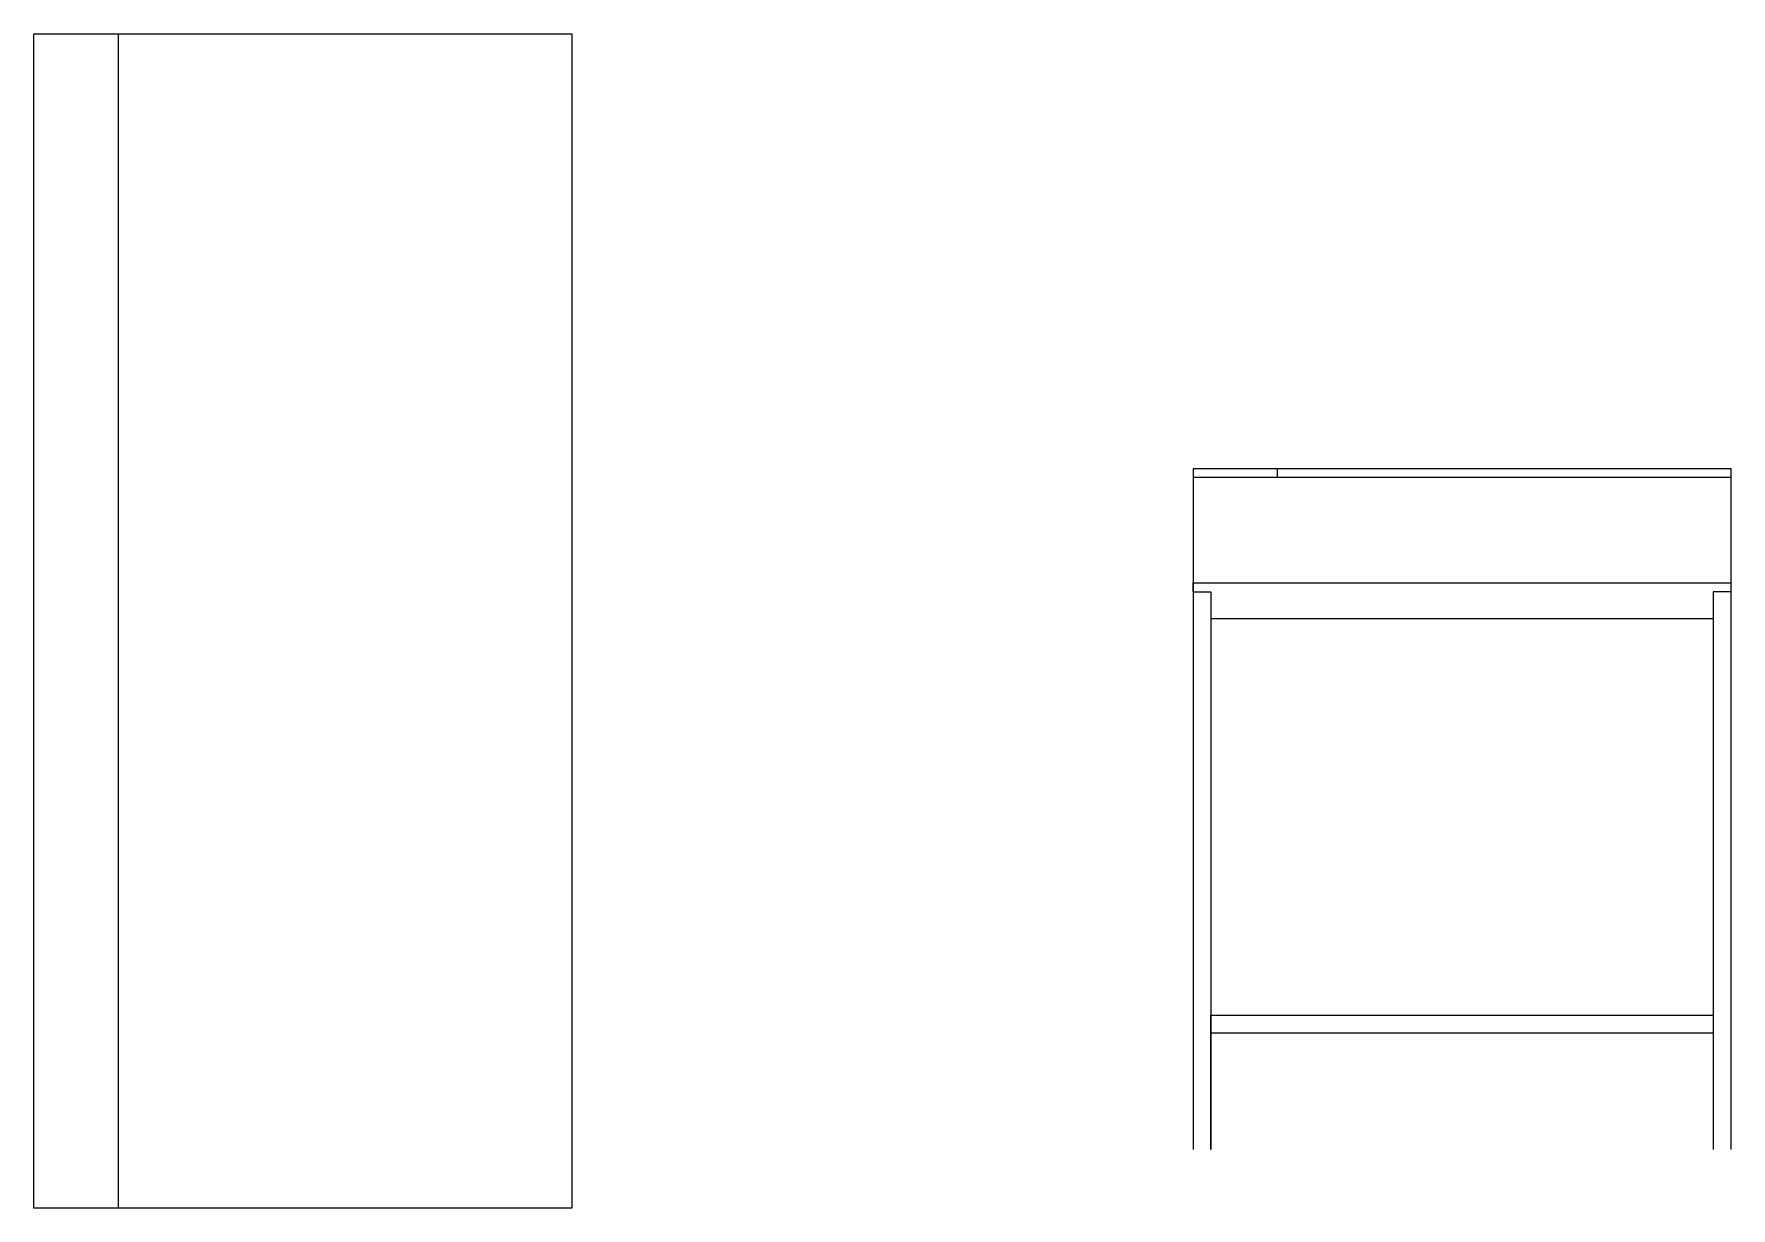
# Model space of a CAD drawing. Header units: millimetres. Extents: x -494 to 3469, y 484 to 2917.
# Drawn here: x 2093.3 to 2282.5, y 1076.2 to 1207.2 of the extents above; entities that cross this region are included whole.
import ezdxf

# ---------------------------------------------------------------- set-up
doc = ezdxf.new("R2010")
doc.units = ezdxf.units.MM
doc.layers.add('A-FURN', color=8, linetype='Continuous', lineweight=18)

msp = doc.modelspace()

# ---------------------------------------------------------------- linework, layer by layer
at = {"layer": 'A-FURN'}
for p, q in [((2093.29, 1207.18), (2153.29, 1207.18)), ((2093.29, 1076.18), (2093.29, 1207.18)), ((2102.72, 1190.25), (2102.72, 1207.18)), ((2153.29, 1207.18), (2153.29, 1076.18)), ((2102.72, 1076.18), (2102.72, 1190.25)), ((2222.55, 1158.71), (2282.55, 1158.71)), ((2222.55, 1158.71), (2222.55, 1082.71)), ((2222.55, 1158.71), (2222.55, 1157.71)), ((2231.97, 1157.71), (2231.97, 1158.71)), ((2282.55, 1082.71), (2282.55, 1158.71)), ((2222.55, 1157.71), (2282.55, 1157.71)), ((2222.55, 1144.94), (2222.55, 1145.94)), ((2222.55, 1145.94), (2282.55, 1145.94)), ((2222.55, 1144.94), (2224.55, 1144.94)), ((2224.55, 1144.94), (2224.55, 1082.71)), ((2224.55, 1144.94), (2224.55, 1141.94)), ((2282.55, 1144.94), (2280.55, 1144.94)), ((2280.55, 1144.94), (2280.55, 1082.71)), ((2224.55, 1141.94), (2280.55, 1141.94)), ((2224.55, 1082.71), (2224.55, 1097.71)), ((2224.55, 1097.71), (2280.55, 1097.71)), ((2280.55, 1097.71), (2280.55, 1095.71)), ((2280.55, 1095.71), (2224.55, 1095.71)), ((2153.29, 1076.18), (2093.29, 1076.18))]:
    msp.add_line(p, q, dxfattribs=at)

doc.saveas('drawing.dxf')
